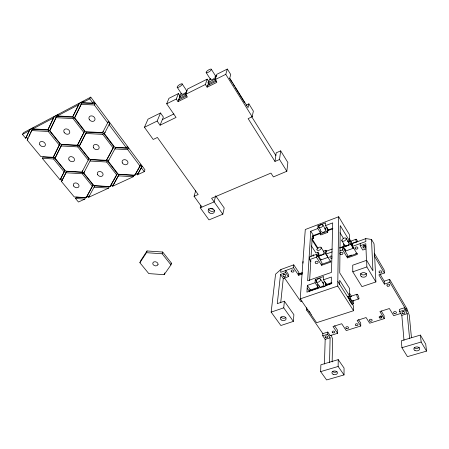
<?xml version="1.0" encoding="UTF-8"?>
<svg xmlns="http://www.w3.org/2000/svg" width="449" height="449" viewBox="0 0 449 449"><rect width="100%" height="100%" fill="white"/><g stroke="black" fill="none" stroke-linecap="round" stroke-linejoin="round"><path stroke-width="0.67" d="M349.384 238.778L351.292 241.955L351.314 244.475L353.206 247.601L353.211 248.291L345.764 250.98L345.764 250.289M344.029 374.926L344.052 368.051L338.22 359.615L320.889 364.79L320.642 371.626L326.625 379.949L344.029 374.926L338.142 366.468L338.22 359.615M365.755 238.66L352.504 243.481L352.538 246.321L357.398 254.375L347.515 257.894L342.604 249.919L342.621 247.073L340.005 248.022M345.764 250.98L343.39 247.096L343.406 243.891M339.618 284.318L339.657 280.316L349.692 296.082L347.374 296.851M329.819 335.734L337.586 333.293L337.626 330.335L334.589 325.817M353.588 310.714L337.755 286.058L338.703 216.744L305.286 229.512L300.235 298.877L316.612 322.702L353.588 310.714L353.531 306.089L337.816 281.501M332.159 361.922L332.619 339.13L331.222 335.162M329.555 362.511L330.116 337.788L327.686 334.236L327.792 332.058L322.859 333.618L322.736 335.796L325.177 339.337L324.436 364.038M365.89 248.942L362.764 250.059L360.193 245.755L360.244 243.554M326.069 283.274L326.002 285.267L331.862 283.246M320.339 230.113L320.159 234.008L320.76 234.967L327.736 232.346L327.843 229.007M310.775 261.436L309.597 259.629L309.771 256.783L316.523 254.319L316.382 257.165L321.636 265.314L330.885 262.008L325.901 254.151L326.002 251.311L332.26 249.032M325.278 286.282L325.413 282.269M327.736 232.346L327.136 231.381L327.248 228.137M323.291 251.238L325.912 250.278L325.8 253.494L318.549 256.121L320.979 259.915L328.213 257.311M326.479 284.38L323.499 279.806L323.617 276.517L315.254 279.446L315.086 282.735L318.088 287.27M328.404 230.309L325.508 225.623L325.609 222.889L317.965 225.802L317.825 228.541L320.378 232.61M321.636 265.314L321.675 264.36L330.907 261.054M320.979 259.915L321.013 259.225M317.634 288.915L317.847 284.234M318.549 256.121L318.7 252.916M319.02 255.975L317.892 254.213L317.987 252.237M288.393 276.635L288.505 274.496L285.766 270.483L285.643 272.616L288.393 276.635L283.268 278.464L280.698 302.834M312.089 238.969L313.711 238.357L313.082 235.428M309.625 280.681L310.831 260.487M311.078 256.306L312.285 236.112L313.711 238.357M309.855 290.829L309.905 289.88M315.086 282.735L307.352 285.429L306.925 292.142L331.222 283.774L331.384 277.055L323.499 279.806M317.825 228.541L310.759 231.224L307.644 280.754L331.502 272.38L332.703 222.889L325.508 225.623M322.91 333.697L306.633 310.063L306.779 307.733M302.929 263.165L303.053 261.458M302.351 273.98L298.63 275.304L298.854 272.442L293.753 264.837L280.962 269.49M293.753 264.837L293.5 267.688L280.653 272.335L280.973 269.361L275.568 274.176L271.151 312.122L280.866 325.514L293.354 321.394L293.893 314.698L284.385 301.2L277.274 303.642L280.513 274.468L285.643 272.616M293.354 321.394L283.734 307.846L284.385 301.2M200.894 205.311L200.232 207.775L208.981 219.898L222.816 214.201L211.591 198.284L270.943 173.084L273.396 176.928L286.838 171.26L287.865 162.516L280.687 150.864L276.23 152.806L274.984 161.444L279.519 159.496L280.687 150.864M274.984 161.444L248.14 118.626L252.175 116.751L253.354 111.105L248.881 103.871L246.131 105.173M248.881 103.871L248.039 107.665L229.708 78.165L230.735 74.534L227.34 69.051L216.794 74.332L215.105 79.664L216.822 82.369L207.107 87.19L205.378 84.507L207.191 79.153L208.892 81.808L207.107 87.19M222.816 214.201L224.219 207.994L215.66 195.77M215.509 196.381L214.145 201.904L200.232 207.775M201.854 207.09L194.08 196.28L195.708 190.623M170.951 264.899L171.462 263.148L162.718 252.035L147.053 250.963L140.498 260.992L139.897 262.727L148.782 273.598L164.132 274.693L170.951 264.899L162.173 253.769L146.464 252.692L139.897 262.727M215.105 79.664L225.774 74.343L227.34 69.051M164.132 274.693L164.66 272.941M162.173 253.769L162.718 252.035M216.031 80.096L209.172 83.514L208.448 82.386L209.414 79.467L210.654 78.85M146.464 252.692L147.053 250.963M180.156 96.153L178.421 93.572L176.277 99.016L178.04 101.614L187.396 96.973L185.645 94.346L187.682 88.93L207.191 79.153M178.04 101.614L179.914 96.771M186.273 94.913L180.262 97.91L179.527 96.81L180.672 93.852L181.867 93.257M108.877 159.951L108.243 161.27L118.255 174.229L134.868 175.205L140.672 164.867L141.963 166.59L137.349 174.857L144.224 171.686L144.976 169.817L90.754 97.124L23.668 132.612L22.45 134.374L25.694 138.292L29.791 129.694L33.664 127.645L32.811 128.902L47.936 129.71L54.105 116.835L58.112 114.714L57.315 115.96L72.755 116.751L79.282 103.523L83.43 101.328L82.689 102.552L92.904 103.062L93.622 101.828L95.053 103.747L94.346 104.982L81.112 104.325L74.624 117.745L85.405 131.703L102.574 132.618L103.242 131.338M160.518 112.98L157.15 121.056L160.074 125.204L163.374 117.077L160.518 112.98L148.002 119.165L144.443 127.286L153.204 139.471L157.397 137.461L198.177 194.518L194.08 196.28M137.349 174.857L141.963 166.59M160.074 125.204L176.059 117.419L166.697 103.792L168.947 98.325L178.421 93.572M134.868 175.205L140.672 164.867M133.853 175.385L119.069 174.515L112.576 186.284L133.291 176.732L133.853 175.385L137.905 173.51M25.694 138.292L29.791 129.694M27.17 140.071L32.238 129.301L49.087 130.199L59.941 143.725L53.251 157.313L40.853 156.606L27.17 140.071L28.023 138.803L26.558 137.024M29.151 136.266L29.993 134.369M30.554 133.1L32.238 129.301M112.576 186.284L119.069 174.515M116.718 174.947L117.324 173.606L107.339 160.686L90.692 159.743L83.744 173.011L93.863 185.628L110.151 186.61L116.718 174.947L106.699 162.01L90.008 161.056L90.692 159.743M140.122 166.197L127.752 149.657L128.341 148.344L127.016 146.565L126.416 147.873L114.731 147.227L104.404 133.594L105.066 132.315M85.462 197.728L84.794 199.087L78.446 202.016L75.55 198.514L76.24 197.156L85.462 197.728L89.256 195.977L88.599 197.336L108.647 188.092L109.264 186.739L113.182 184.926M110.151 186.61L110.561 185.712M47.936 129.71L54.105 116.835M49.788 130.676L56.619 116.426L73.816 117.312L84.564 131.22L77.492 145.173L60.677 144.247L49.788 130.676L56.619 116.426M128.341 148.344L115.578 147.642L114.955 148.945L127.752 149.657M53.251 157.313L59.941 143.725M72.755 116.751L79.282 103.523M55.053 158.239L61.754 144.673L78.502 145.594L88.913 158.811L81.976 172.102L65.593 171.142L55.053 158.239L61.754 144.673M95.053 103.747L81.858 103.096L74.624 117.745M109.264 186.739L94.767 185.864L94.11 187.211L108.647 188.092M113.154 147.996L113.788 146.688L103.489 133.1L86.399 132.191L79.31 146.127L89.749 159.384L106.464 160.338L113.154 147.996L102.821 134.386L85.686 133.465M106.699 162.01L107.339 160.686M106.464 160.338L113.788 146.688M92.376 186.324L93.033 184.977L82.942 172.399L66.626 171.439L61.479 181.519L74.22 196.903L86.236 197.65L92.376 186.324L82.251 173.729L65.891 172.764M86.236 197.65L93.033 184.977M60.11 179.864L64.858 170.536L54.351 157.672L43.087 157.032L42.285 158.329L60.11 179.864L64.858 170.536M77.492 145.173L84.564 131.22M61.479 181.519L66.626 171.439M86.399 132.191L79.31 146.127M83.744 173.011L84.434 171.681M94.346 104.982L107.681 122.818L108.344 121.556L109.73 123.413L109.073 124.682L126.416 147.873M102.574 132.618L108.344 121.556M82.251 173.729L82.942 172.399M102.821 134.386L103.489 133.1M81.976 172.102L82.672 170.777M88.913 158.811L88.223 160.13L77.778 146.89L60.985 145.959M104.404 133.594L109.73 123.413M88.599 197.336L94.767 185.864M108.243 161.27L115.578 147.642M77.778 146.89L78.502 145.594M110.768 185.257L117.324 173.606M82.689 102.552L89.744 98.831L90.754 97.124M42.285 158.329L53.571 158.974L54.351 157.672M55.816 117.672L73.058 118.564L73.816 117.312M81.112 104.325L81.858 103.096M31.385 130.558L48.279 131.467L49.087 130.199M170.665 264.304L171.462 263.148M344.826 244.885A2.419 1.358 -30.5 0 0 344.781 245.109L344.781 245.317A2.419 1.358 -30.5 0 0 345.393 246.024L345.623 246.08A2.419 1.358 -30.5 0 0 348.452 244.98L348.665 244.75A2.419 1.358 -30.5 0 0 348.643 242.836M319.941 254.358A2.374 1.325 -32 0 0 320.496 255.077L320.709 255.139A2.374 1.325 -32 0 0 323.46 254.067L323.673 253.837A2.374 1.325 -32 0 0 323.533 251.844M22.45 134.374L28.927 130.951M32.811 128.902L53.296 118.081M57.315 115.96L78.53 104.752M214.992 76.678L216.85 75.752M179.527 96.81L186.139 93.515M208.448 82.386L215.935 78.648M207.831 82.897L209.082 82.268M166.697 103.792L176.277 99.016M185.645 94.346L205.378 84.507M178.719 99.863L186.795 95.845M207.124 85.737L216.749 80.955M144.443 127.286L157.15 121.056M162.353 119.586L173.909 113.928M85.765 197.173L87.673 196.292M324.75 228.446L327.265 227.491M312.425 235.916L320.21 232.986M327.809 230.124L332.816 228.238M313.043 236.213L320.188 233.525M327.787 230.663L332.804 228.777M320.159 234.008L327.136 231.381M318.324 252.085L315.939 252.961L311.415 245.912M347.537 241.399L349.389 240.726L340.247 225.578L339.741 272.902L349.653 288.584L349.715 298.259L353.318 303.911L352.426 304.203M348.351 242.084L356.018 239.244A2.267 0.572 69.4 0 1 357.606 241.82M317.892 254.213L319.071 253.78M317.022 256.104L319.25 255.296M339.416 247.96L344.024 246.288M350.602 243.891L357.836 241.259M343.39 247.096L350.854 244.391L350.826 241.18M309.597 259.629L316.382 257.165M317.937 256.598L319.217 256.132M342.699 247.607L344.018 247.124M350.607 244.733L352.583 244.015M325.901 254.151L332.187 251.872M339.977 250.868L342.604 249.919M352.538 246.321L365.868 241.517L365.767 238.554L371.525 239.474L374.056 243.818L375.892 281.944L361.956 286.636L352.791 271.819L352.718 265.196L366.631 260.313L372.906 270.803L371.525 239.474M360.193 245.755L365.834 243.717L366.451 260.369M345.489 246.046L348.452 244.98M322.309 254.482L323.46 254.067M298.276 274.064L302.126 272.689M346.998 256.665L351.55 255.043M355.614 253.59L356.865 253.146M298.703 274.35L302.424 273.026M347.515 256.94L357.382 253.421M352.791 271.819L366.855 266.936L366.631 260.313M322.275 282.696L324.807 281.82M309.524 290.307L318.42 287.237M326.025 284.61L331.878 282.595M309.484 290.958L318.386 287.888M322.73 287.164L324.644 286.507M300.235 298.877L337.755 286.058M301.986 301.06L300.729 301.487L284.195 277.482M374.286 253.18L384.232 270.118L384.417 273.026L378.9 274.9L384.383 284.116L389.867 282.286L389.659 279.357L384.204 281.186L384.383 284.116M271.151 312.122L283.734 307.846M306.633 310.063L307.885 309.647M350.68 296.362L357.045 294.241M349.715 298.259L348.373 298.708L348.362 296.003M352.274 301.077L358.65 298.972M380.797 316.697L382.116 316.281M322.736 335.796L327.686 334.236M399.571 311.567L404.981 309.861L404.813 307.672L399.425 309.378L399.571 311.567L401.827 315.355L403.993 340.314M358.538 319.682L360.699 323.044L360.766 326.013L346.246 330.571L341.711 323.735L333.018 326.507L337.586 333.293M381.201 310.944L384.097 315.658L384.271 318.627L369.673 323.213L366.087 317.555L357.146 320.395L360.766 326.013M401.041 313.363L393.694 315.669L389.378 308.536L379.91 311.55L384.271 318.627M325.177 339.337L330.116 337.788M401.827 315.355L407.226 313.671L409.606 338.636M420.387 335.083L401.355 340.763L401.922 347.683L407.439 356.629L426.55 351.112L425.731 344.153L420.387 335.083L421.156 342.02L426.55 351.112M320.642 371.626L338.142 366.468M401.922 347.683L421.156 342.02M215.256 76.111L215.346 76.106A3.053 0.949 -33.5 0 1 215.801 76.583L215.739 76.768A3.053 0.949 -33.5 0 1 212.343 79.507A3.053 0.949 -33.5 0 1 210.862 78.828M186.167 90.614L186.374 90.608A2.991 0.915 -34.2 0 1 186.745 91.113L186.677 91.304A2.991 0.915 -34.2 0 1 183.647 93.858A2.991 0.915 -34.2 0 1 181.772 93.689M118.469 175.856L133.291 176.732M75.55 198.514L84.794 199.087M60.851 178.528L62.22 180.184M53.571 158.974L64.117 171.86M48.279 131.467L59.167 145.01M73.058 118.564L83.845 132.494M89.744 98.831L92.904 103.062M141.413 167.926L144.224 171.686M280.513 274.468L283.268 278.464M327.792 332.058L330.217 335.611M293.5 267.688L298.63 275.304M307.178 288.151L309.647 291.811M307.352 285.429L310.747 290.486M177.215 87.319L181.772 94.138M182.204 83.98L186.739 90.816M315.254 279.446L316.399 281.186M316.259 281.776L319.413 286.552M320.479 279.07L323.617 283.863M208.117 82.751L209.515 84.928M316.523 254.319L321.753 262.457L322.085 264.13M349.092 299.837L351.982 304.349M206.209 72.659L210.688 79.681M311.965 238.745L318.111 248.381M311.909 239.738L317.701 248.813M310.759 231.224L313.497 235.545M321.063 247.461L324.038 252.153M349.687 293.528L351.477 296.34M326.833 255.127L327.523 256.216M325.912 250.278L326.389 251.036M211.311 69.241L215.761 76.291M317.965 225.802L320.519 229.882M225.774 74.343L252.175 116.751M251.575 116.51L275.849 155.472M229.579 78.418L232.167 82.577M232.908 83.767L234.384 86.146M235.124 87.336L244.733 102.793M279.519 159.496L286.838 171.26M322.848 225.011L325.705 229.613M342.621 247.073L347.509 255.032L347.515 257.894M344.815 248.735L345.449 249.767M341.986 240.883L344.911 245.676M340.033 232.773L343.569 238.587M350.854 244.391L353.211 248.291M346.168 238.419L349.081 243.223M366.855 266.936L375.892 281.944M338.703 216.744L349.356 234.485L349.401 242.062M380.112 274.294L384.204 281.186M374.258 255.778L384.417 273.026M389.867 282.286L407.052 311.471L406.76 308.362L409.275 315.249L411.447 337.569M404.981 309.861L407.226 313.671M389.659 279.357L406.772 308.497M380.915 315.641L381.038 318.021M353.279 300.516L353.318 303.911M348.177 240.917L348.177 241.461M213.006 209.077A5.281 4.232 14.2 0 1 210.39 208.342M214.633 210.295A3.194 2.548 14.1 0 1 211.131 211.271A3.194 2.548 14.1 0 1 208.701 208.633M178.601 99.79A1.818 1.577 25.6 0 1 179.061 99.869M178.55 99.027A2.677 2.318 25.6 0 1 179.875 99.409M300.92 299.376A1.381 1.01 4.9 0 1 300.712 299.152M300.589 298.894A1.381 1.01 4.9 0 1 300.622 298.372M309.664 311.892A1.364 0.988 4.4 0 1 309.047 310.989M332.181 257.945A1.409 1.078 1.9 0 1 330.279 257.878A1.409 1.078 1.9 0 1 330.161 256.418A1.409 1.078 1.9 0 1 332.047 256.227M364.695 246.26A1.448 1.117 -1.3 0 1 363.948 246.209M284.862 274.709A1.448 1.094 6.2 0 1 283.981 274.165M350.068 241.865A2.262 0.589 69.5 0 1 350.484 241.41M356.579 242.196A2.267 0.572 69.4 0 1 356.051 239.227M313.166 256.065A2.211 0.685 69.7 0 1 313.615 254.875M325.317 229.265A2.284 1.218 -31.4 0 1 324.442 231.735A2.284 1.218 -31.4 0 1 321.675 231.617L321.68 231.42A2.284 1.218 -31.4 0 1 321.725 231.218M324.902 229.17A2.284 1.218 -31.4 0 1 325.127 229.203M352.538 300.684A2.492 0.702 70.7 0 1 351.477 300.347A2.492 0.702 70.7 0 1 350.45 297.305A2.492 0.702 70.7 0 1 351.157 296.598M311.438 314.272A2.436 0.814 71.2 0 1 311.292 314.132M310.545 312.925A2.436 0.814 71.2 0 1 310.422 312.611M323.084 283.499A2.498 1.47 -32.8 0 1 322.477 286.406A2.498 1.47 -32.8 0 1 319.301 286.148L319.312 285.918A2.498 1.47 -32.8 0 1 319.362 285.671M284.902 274.468A1.414 1.066 6.2 0 1 283.555 274.098M285.89 317.46A2.879 2.065 6.4 0 1 280.928 317.084M336.974 371.548A2.75 1.847 3.4 0 1 332.63 371.57M365.278 245.581A1.499 1.156 -1.3 0 1 363.46 245.648M366.384 273.396A3.115 2.335 -0.4 0 1 363.583 274.917A3.115 2.335 -0.4 0 1 360.642 273.564M403.786 311.348A1.42 1.01 -2.1 0 1 402.702 311.37M419.22 347.206A2.93 1.992 -1.8 0 1 414.191 347.717M341.857 240.316L341.857 240.524A2.43 1.347 -30.5 0 0 345.197 240.462A2.43 1.347 -30.5 0 0 345.202 237.919A2.43 1.347 -30.5 0 0 341.857 240.316M316.158 281.136L316.147 281.371A2.509 1.459 -32.8 0 0 319.503 281.472A2.509 1.459 -32.8 0 0 319.632 278.644A2.509 1.459 -32.8 0 0 316.158 281.136M318.818 226.835L318.807 227.026A2.296 1.212 -31.5 0 0 321.877 226.919A2.296 1.212 -31.5 0 0 321.984 224.567A2.296 1.212 -31.5 0 0 318.818 226.835M316.955 249.476L316.943 249.683A2.385 1.313 -32 0 0 320.137 249.655A2.385 1.313 -32 0 0 320.255 247.107A2.385 1.313 -32 0 0 316.955 249.476M158.037 264.534C157.094 267.099 152.323 265.763 152.744 263.086C153.71 260.319 158.671 262.154 158.037 264.562M211.339 69.528L211.283 69.713A3.07 0.92 -33.5 0 1 207.028 72.738A3.07 0.92 -33.5 0 1 207.775 70.476A3.07 0.92 -33.5 0 1 211.339 69.528M182.21 84.272L182.137 84.457A3.008 0.892 -34.2 0 1 177.961 87.432A3.008 0.892 -34.2 0 1 178.854 85.13A3.008 0.892 -34.2 0 1 182.21 84.272M358.919 298.377L358.914 298.142A2.503 0.685 70.6 0 0 357.292 294.291A2.503 0.685 70.6 0 0 357.353 297.182A2.503 0.685 70.6 0 0 358.919 298.377M209.144 212.658A3.205 2.554 14.1 0 0 214.403 211.844A3.205 2.554 14.1 0 0 210.413 208.426A3.205 2.554 14.1 0 0 209.144 212.658M387.436 286.064A1.448 1.066 -1.9 0 0 389.743 285.3A1.448 1.066 -1.9 0 0 387.734 284.228A1.448 1.066 -1.9 0 0 387.436 286.064M379.579 272.812A1.465 1.094 -1.8 0 0 381.903 272.021A1.465 1.094 -1.8 0 0 379.86 270.927A1.465 1.094 -1.8 0 0 379.579 272.812M315.563 263.114A1.482 1.134 3.3 0 0 318.06 262.71A1.482 1.134 3.3 0 0 316.281 261.251A1.482 1.134 3.3 0 0 315.563 263.114M291.53 271.763A1.459 1.1 5.5 0 0 293.966 271.376A1.459 1.1 5.5 0 0 292.187 269.944A1.459 1.1 5.5 0 0 291.53 271.763M340.606 254.409A1.51 1.162 1 0 0 342.929 253.494A1.51 1.162 1 0 0 340.718 252.4A1.51 1.162 1 0 0 340.606 254.409M355.647 248.942A1.437 1.106 -0.5 0 0 357.904 248.129A1.437 1.106 -0.5 0 0 355.872 247.029A1.437 1.106 -0.5 0 0 355.647 248.942M369.942 321.08A1.42 1.005 0.3 0 0 372.148 320.317A1.42 1.005 0.3 0 0 370.105 319.34A1.42 1.005 0.3 0 0 369.942 321.08M355.905 325.424A1.319 0.932 1.3 0 0 357.982 324.767A1.319 0.932 1.3 0 0 356.113 323.813A1.319 0.932 1.3 0 0 355.905 325.424M394.132 313.453A1.448 1.027 -1.5 0 0 396.405 312.667A1.448 1.027 -1.5 0 0 394.351 311.673A1.448 1.027 -1.5 0 0 394.132 313.453M379.702 317.92A1.347 0.954 -0.4 0 0 381.841 317.247A1.347 0.954 -0.4 0 0 379.961 316.27A1.347 0.954 -0.4 0 0 379.702 317.92M346.409 328.5A1.392 0.982 2 0 0 348.553 327.753A1.392 0.982 2 0 0 346.521 326.799A1.392 0.982 2 0 0 346.409 328.5M332.743 332.726A1.296 0.915 3 0 0 334.763 332.092A1.296 0.915 3 0 0 332.905 331.149A1.296 0.915 3 0 0 332.743 332.726M283.33 276.264A1.414 1.066 6.2 0 0 285.71 275.955A1.414 1.066 6.2 0 0 284.037 274.53A1.414 1.066 6.2 0 0 283.33 276.264M281.125 319.862A2.89 2.071 6.4 0 0 285.985 319.312A2.89 2.071 6.4 0 0 282.573 316.5A2.89 2.071 6.4 0 0 281.125 319.862M325.727 337.614A1.341 0.937 3.5 0 0 327.809 336.963A1.341 0.937 3.5 0 0 325.879 335.998A1.341 0.937 3.5 0 0 325.727 337.614M333.113 374.292A2.761 1.847 3.5 0 0 337.418 373.046A2.761 1.847 3.5 0 0 333.472 371.11A2.761 1.847 3.5 0 0 333.113 374.292M363.522 247.814A1.504 1.156 -1.3 0 0 365.896 246.961A1.504 1.156 -1.3 0 0 363.774 245.816A1.504 1.156 -1.3 0 0 363.522 247.814M361.72 276.803A3.126 2.335 -0.3 0 0 366.648 275.119A3.126 2.335 -0.3 0 0 362.253 272.773A3.126 2.335 -0.3 0 0 361.72 276.803M402.579 313.503A1.42 1.01 -2.1 0 0 404.852 312.796A1.42 1.01 -2.1 0 0 402.893 311.763A1.42 1.01 -2.1 0 0 402.579 313.503M414.96 350.489A2.941 1.998 -1.8 0 0 419.686 349.12A2.941 1.998 -1.8 0 0 415.679 347.055A2.941 1.998 -1.8 0 0 414.96 350.489M64.14 132.343A3.182 2.492 30.9 0 0 69.359 133.432A3.182 2.492 30.9 0 0 66.845 128.964A3.182 2.492 30.9 0 0 64.14 132.343M39.877 144.819A3.143 2.391 30.9 0 0 45.012 145.886A3.143 2.391 30.9 0 0 42.442 141.542A3.143 2.391 30.9 0 0 39.877 144.819M89.25 119.428A3.222 2.593 30.9 0 0 94.559 120.534A3.222 2.593 30.9 0 0 92.101 115.937A3.222 2.593 30.9 0 0 89.25 119.428M69.028 159.883A3.081 2.374 28.4 0 0 74.107 160.938A3.081 2.374 28.4 0 0 71.677 156.701A3.081 2.374 28.4 0 0 69.028 159.883M93.544 147.788A3.115 2.47 28 0 0 98.707 148.866A3.115 2.47 28 0 0 96.333 144.505A3.115 2.47 28 0 0 93.544 147.788M97.607 174.655A3.02 2.352 25.6 0 0 102.636 175.699A3.02 2.352 25.6 0 0 100.34 171.557A3.02 2.352 25.6 0 0 97.607 174.655M122.364 162.931A3.059 2.441 24.8 0 0 127.477 163.992A3.059 2.441 24.8 0 0 125.237 159.732A3.059 2.441 24.8 0 0 122.364 162.931M73.658 185.998A2.986 2.262 26.2 0 0 78.609 187.025A2.986 2.262 26.2 0 0 76.257 182.996A2.986 2.262 26.2 0 0 73.658 185.998"/></g></svg>
